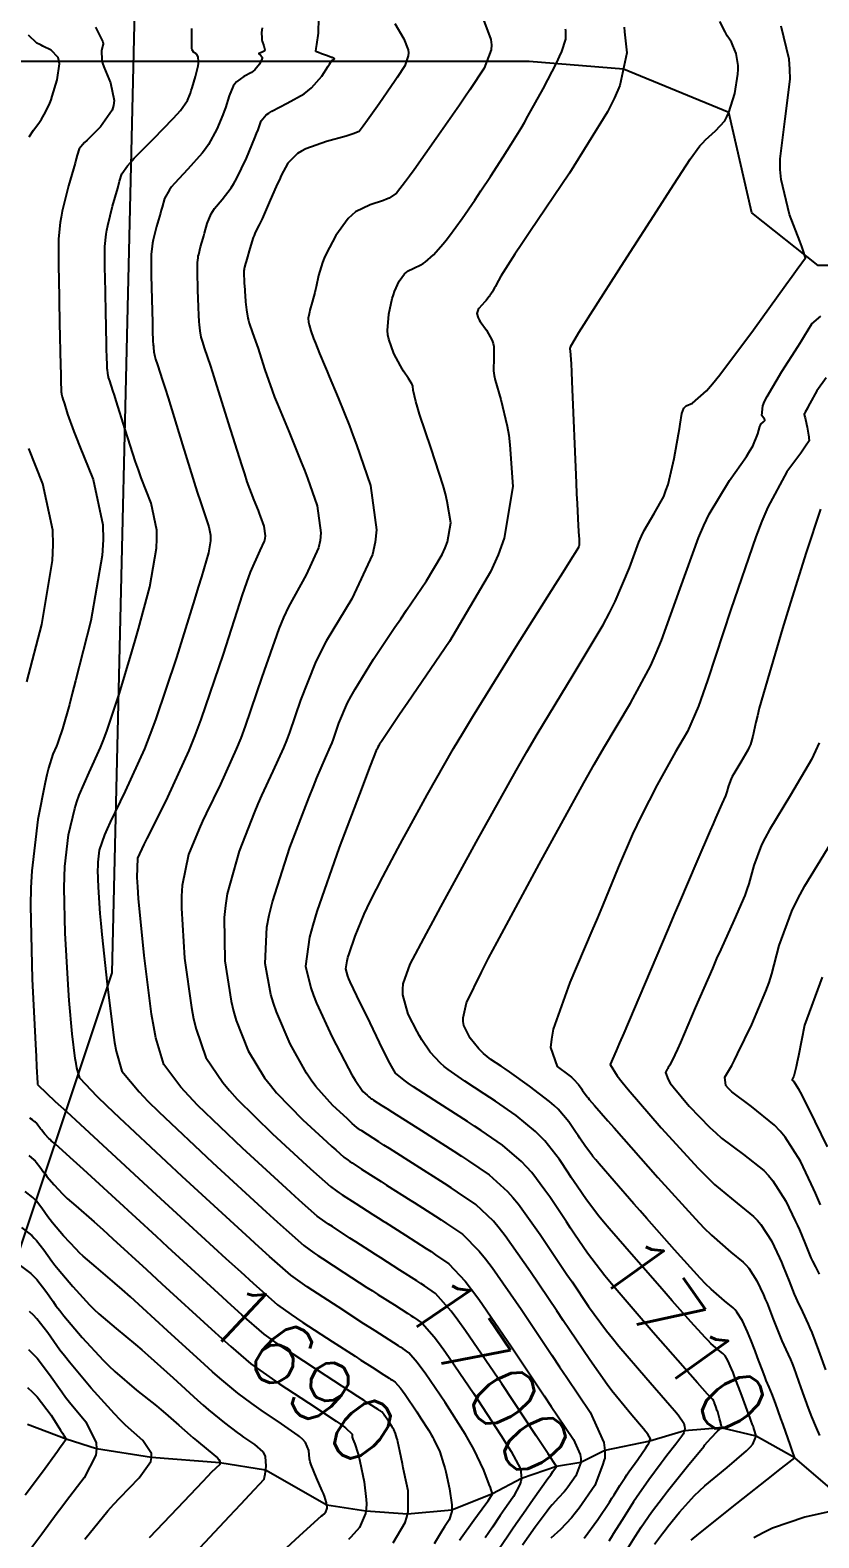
# Model space of a CAD drawing. Header units: metres. Extents: x 837117 to 838479, y 1189012 to 1191015.
# Drawn here: x 837739.7 to 837786.1, y 1189653.4 to 1189742.1 of the extents above; entities that cross this region are included whole.
import ezdxf

# ---------------------------------------------------------------- set-up
doc = ezdxf.new("R2010")
doc.units = ezdxf.units.M
doc.header["$LTSCALE"] = 0.3
for name, color, linetype in [('CORREDORVIA', 70, 'Continuous'), ('COTAS 10', 1, 'Continuous'), ('COTAS INT', 252, 'Continuous'), ('DRENAJE', 5, 'Continuous')]:
    doc.layers.add(name, color=color, linetype=linetype)
doc.styles.get("Standard").update_dxf_attribs({"font": 'simplex.shx'})

msp = doc.modelspace()

# ---------------------------------------------------------------- linework, layer by layer
at = {"layer": 'CORREDORVIA'}
msp.add_lwpolyline([(837910.676, 1191000.965), (838157.033, 1190996.193), (838237.174, 1190821.339), (838237.001, 1190602.875), (838240.031, 1190437.198), (838223.537, 1190366.272), (838212.196, 1190288.92), (838221.396, 1189997.878), (837954.545, 1189509.173), (837751.159, 1189231.384), (837593.191, 1189234.399), (837744.487, 1189686.609), (837750.277, 1189933.973), (837723.624, 1190051.525), (837726.092, 1190134.48), (837885.383, 1190229.429), (837983.184, 1190344.12), (837817.554, 1190502.187), (837798.033, 1190660.17), (837963.574, 1190795.982)], close=True, dxfattribs=at)
at = {"layer": 'COTAS 10'}
for points in [[(837761.114, 1189742.472), (837761.64, 1189741.588), (837761.895, 1189740.933), (837761.912, 1189740.759), (837761.907, 1189740.587), (837761.696, 1189739.993), (837761.245, 1189739.3), (837761.089, 1189739.066), (837760.919, 1189738.814), (837760.19, 1189737.755), (837759.513, 1189736.789), (837759.26, 1189736.437), (837759.023, 1189736.13), (837758.669, 1189735.98), (837758.479, 1189735.92), (837758.25, 1189735.851), (837757.09, 1189735.533), (837755.88, 1189735.111), (837755.618, 1189734.977), (837755.388, 1189734.835), (837754.822, 1189734.261), (837754.435, 1189733.527), (837754.318, 1189733.284), (837754.197, 1189733.025), (837753.722, 1189731.949), (837753.302, 1189730.978), (837753.215, 1189730.787), (837753.14, 1189730.628), (837752.977, 1189730.331), (837752.868, 1189730.116), (837752.828, 1189730.009), (837752.784, 1189729.881), (837752.589, 1189729.245), (837752.405, 1189728.606), (837752.368, 1189728.476), (837752.336, 1189728.366), (837752.27, 1189728.135), (837752.248, 1189728.046), (837752.243, 1189728.025), (837752.24, 1189728.006), (837752.234, 1189727.949), (837752.234, 1189727.875), (837752.235, 1189727.845), (837752.235, 1189727.811), (837752.238, 1189727.652), (837752.247, 1189727.411), (837752.251, 1189727.324), (837752.256, 1189727.229), (837752.279, 1189726.816), (837752.312, 1189726.349), (837752.322, 1189726.221), (837752.333, 1189726.093), (837752.378, 1189725.633), (837752.464, 1189725.146), (837752.501, 1189725.001), (837752.544, 1189724.852), (837752.743, 1189724.275), (837752.999, 1189723.574), (837753.076, 1189723.346), (837753.157, 1189723.104), (837753.474, 1189722.106), (837753.896, 1189720.876), (837754.042, 1189720.487), (837754.202, 1189720.077), (837754.887, 1189718.424), (837755.61, 1189716.672), (837755.793, 1189716.2), (837755.97, 1189715.734), (837756.546, 1189714.099), (837756.767, 1189712.505), (837756.719, 1189712.066), (837756.624, 1189711.627), (837755.887, 1189710.046), (837754.853, 1189708.163), (837754.571, 1189707.532), (837754.29, 1189706.855), (837753.29, 1189704.017), (837752.315, 1189701.137), (837752.05, 1189700.433), (837751.787, 1189699.771), (837750.855, 1189697.716), (837750.009, 1189695.993), (837749.8, 1189695.538), (837749.602, 1189695.094), (837748.981, 1189693.572), (837748.608, 1189691.751), (837748.567, 1189691.119), (837748.554, 1189690.431), (837748.731, 1189687.481), (837749.141, 1189684.568), (837749.274, 1189683.902), (837749.416, 1189683.298), (837750, 1189681.626), (837750.991, 1189680.162), (837751.389, 1189679.69), (837751.841, 1189679.188), (837753.923, 1189677.134), (837755.925, 1189675.294), (837756.327, 1189674.928), (837756.663, 1189674.623), (837757.326, 1189674.039), (837757.695, 1189673.776), (837757.845, 1189673.674), (837758.017, 1189673.559), (837758.811, 1189673.04), (837759.826, 1189672.387), (837760.137, 1189672.189), (837760.461, 1189671.983), (837760.537, 1189671.935), (837761.737, 1189671.175), (837762.957, 1189670.396), (837763.245, 1189670.208), (837763.513, 1189670.031), (837764.299, 1189669.494), (837765.256, 1189668.466), (837765.632, 1189667.981), (837766.054, 1189667.408), (837767.979, 1189664.612), (837769.898, 1189661.729), (837770.318, 1189661.1), (837770.689, 1189660.546), (837771.626, 1189659.156), (837772.025, 1189658.275), (837772.058, 1189658.041), (837772.056, 1189657.81), (837771.765, 1189657.013), (837771.298, 1189656.348), (837771.185, 1189656.2), (837771.079, 1189656.069), (837770.752, 1189655.727), (837770.37, 1189655.318), (837770.229, 1189655.144), (837770.072, 1189654.943), (837769.378, 1189653.999), (837768.634, 1189652.943)], [(837776.39, 1189652.991), (837776.86, 1189653.619), (837777.015, 1189653.819), (837777.18, 1189654.03), (837777.865, 1189654.885), (837778.754, 1189655.853), (837779.047, 1189656.135), (837779.361, 1189656.423), (837780.667, 1189657.516), (837781.807, 1189658.488), (837782.016, 1189658.701), (837782.179, 1189658.888), (837782.386, 1189659.359), (837782.304, 1189659.627), (837782.285, 1189659.687), (837782.268, 1189659.74), (837782.222, 1189659.881), (837782.193, 1189659.963), (837782.187, 1189659.98), (837782.181, 1189659.994), (837782.169, 1189660.025), (837782.066, 1189660.295), (837782.005, 1189660.461), (837781.928, 1189660.666), (837781.531, 1189661.734), (837781.107, 1189662.857), (837781.014, 1189663.097), (837780.931, 1189663.306), (837780.718, 1189663.802), (837780.543, 1189664.078), (837780.483, 1189664.148), (837780.419, 1189664.215), (837780.146, 1189664.433), (837779.715, 1189664.807), (837779.55, 1189664.972), (837779.366, 1189665.163), (837778.537, 1189666.077), (837777.439, 1189667.324), (837777.085, 1189667.727), (837776.709, 1189668.153), (837775.17, 1189669.9), (837773.721, 1189671.576), (837773.402, 1189671.958), (837773.119, 1189672.304), (837772.391, 1189673.261), (837771.845, 1189674.066), (837771.675, 1189674.318), (837771.498, 1189674.581), (837771.34, 1189674.818), (837770.794, 1189675.637), (837769.944, 1189676.723), (837769.675, 1189677.007), (837769.392, 1189677.282), (837768.246, 1189678.213), (837767.03, 1189679.059), (837766.702, 1189679.281), (837766.377, 1189679.498), (837765.236, 1189680.237), (837764.244, 1189680.927), (837764.013, 1189681.113), (837763.801, 1189681.297), (837763.197, 1189681.943), (837762.706, 1189682.672), (837762.566, 1189682.908), (837762.424, 1189683.16), (837761.899, 1189684.193), (837761.59, 1189685.331), (837761.584, 1189685.648), (837761.613, 1189685.967), (837762.008, 1189687.126), (837762.983, 1189688.936), (837763.377, 1189689.666), (837763.826, 1189690.494), (837765.899, 1189694.307), (837768.252, 1189698.53), (837768.877, 1189699.616), (837769.491, 1189700.665), (837771.616, 1189704.155), (837773.37, 1189707.099), (837773.751, 1189707.805), (837774.086, 1189708.464), (837774.916, 1189710.448), (837775.466, 1189711.958), (837775.623, 1189712.318), (837775.783, 1189712.652), (837776.382, 1189713.65), (837776.937, 1189714.653), (837777.069, 1189714.991), (837777.192, 1189715.354), (837777.56, 1189716.885), (837777.815, 1189718.324), (837777.867, 1189718.631), (837777.911, 1189718.897), (837778.004, 1189719.524), (837778.124, 1189719.839), (837778.186, 1189719.909), (837778.26, 1189719.972), (837778.629, 1189720.133), (837779.453, 1189720.864), (837779.814, 1189721.285), (837780.232, 1189721.801), (837782.221, 1189724.455), (837784.128, 1189727.097), (837784.493, 1189727.605), (837784.789, 1189728.016), (837785.272, 1189728.694), (837785.144, 1189729.113), (837785.055, 1189729.361), (837784.943, 1189729.666), (837784.343, 1189731.244), (837783.844, 1189733.294), (837783.796, 1189733.896), (837783.786, 1189734.513), (837784.074, 1189736.868), (837784.37, 1189739.198), (837784.364, 1189739.8), (837784.321, 1189740.383), (837783.852, 1189742.331)], [(837739.598, 1189735.809), (837739.854, 1189736.196), (837740.161, 1189736.624), (837740.239, 1189736.74), (837740.315, 1189736.854), (837740.565, 1189737.256), (837740.81, 1189737.788), (837740.883, 1189737.984), (837740.958, 1189738.201), (837741.245, 1189739.161), (837741.374, 1189740.098), (837741.348, 1189740.301), (837741.296, 1189740.479), (837740.887, 1189740.918), (837740.404, 1189741.149), (837740.305, 1189741.197), (837740.222, 1189741.237), (837740.047, 1189741.324), (837739.566, 1189741.796)], [(837739.469, 1189703.742), (837740.335, 1189707.121), (837740.977, 1189710.877), (837741.014, 1189711.8), (837740.991, 1189712.673), (837740.401, 1189715.401), (837739.571, 1189717.475)], [(837786.163, 1189672.966), (837785.873, 1189673.649), (837785.754, 1189673.911), (837785.617, 1189674.204), (837784.98, 1189675.525), (837784.082, 1189676.947), (837783.781, 1189677.304), (837783.457, 1189677.645), (837782.098, 1189678.743), (837780.939, 1189679.613), (837780.742, 1189679.81), (837780.599, 1189679.989), (837780.529, 1189680.475), (837780.942, 1189681.171), (837781.103, 1189681.482), (837781.285, 1189681.843), (837782.114, 1189683.575), (837782.948, 1189685.544), (837783.134, 1189686.056), (837783.3, 1189686.554), (837783.736, 1189688.229), (837784.472, 1189690.249), (837784.828, 1189690.963), (837785.249, 1189691.744), (837787.316, 1189695.124)], [(837761.012, 1189653.073), (837761.714, 1189654.262), (837761.827, 1189654.593), (837761.905, 1189654.924), (837761.889, 1189656.126), (837761.666, 1189657.219), (837761.612, 1189657.482), (837761.562, 1189657.728), (837761.411, 1189658.47), (837761.294, 1189659.014), (837761.266, 1189659.134), (837761.239, 1189659.241), (837761.156, 1189659.516), (837761.048, 1189659.742), (837761.006, 1189659.818), (837760.959, 1189659.9), (837760.741, 1189660.243), (837760.528, 1189660.556), (837760.483, 1189660.619), (837760.443, 1189660.671), (837760.351, 1189660.776), (837760.287, 1189660.82), (837760.265, 1189660.834), (837760.242, 1189660.85), (837760.142, 1189660.913), (837759.605, 1189661.26), (837759.305, 1189661.453), (837758.94, 1189661.689), (837757.078, 1189662.894), (837755.126, 1189664.171), (837754.705, 1189664.453), (837754.335, 1189664.703), (837753.428, 1189665.349), (837752.108, 1189666.499), (837751.477, 1189667.068), (837750.732, 1189667.745), (837747.755, 1189670.48), (837747.082, 1189671.096), (837743.495, 1189674.399), (837742.789, 1189675.045), (837742.207, 1189675.576), (837741.145, 1189676.528), (837740.898, 1189676.739), (837740.831, 1189676.803), (837740.763, 1189676.869), (837740.524, 1189677.128), (837740.316, 1189677.375), (837740.269, 1189677.434), (837740.227, 1189677.489), (837740.111, 1189677.653), (837740.009, 1189677.786), (837739.975, 1189677.821), (837739.939, 1189677.855), (837739.791, 1189677.971), (837739.64, 1189678.072)], [(837742.874, 1189653.294), (837744.233, 1189654.949), (837744.585, 1189655.352), (837744.926, 1189655.731), (837746.067, 1189656.9), (837746.751, 1189657.852), (837746.804, 1189658.094), (837746.798, 1189658.327), (837746.282, 1189659.093), (837745.269, 1189659.994), (837744.949, 1189660.312), (837744.612, 1189660.66), (837743.253, 1189662.167), (837741.964, 1189663.703), (837741.672, 1189664.069), (837741.408, 1189664.411), (837740.687, 1189665.431), (837740.055, 1189666.255), (837739.847, 1189666.471), (837739.624, 1189666.682)]]:
    msp.add_lwpolyline(points, dxfattribs=at)
at = {"layer": 'COTAS INT'}
for points in [[(837766.962, 1189652.302), (837767.758, 1189653.487), (837768.002, 1189653.842), (837768.257, 1189654.21), (837768.682, 1189654.814), (837769.262, 1189655.638), (837770.124, 1189656.851), (837770.288, 1189657.083), (837770.42, 1189657.269), (837770.629, 1189657.569), (837770.133, 1189658.316), (837769.821, 1189658.786), (837769.434, 1189659.369), (837767.405, 1189662.424), (837765.272, 1189665.551), (837764.82, 1189666.18), (837764.428, 1189666.706), (837763.509, 1189667.751), (837762.867, 1189668.189), (837762.649, 1189668.333), (837762.414, 1189668.487), (837761.418, 1189669.123), (837760.289, 1189669.838), (837759.971, 1189670.042), (837759.649, 1189670.248), (837758.827, 1189670.778), (837758.465, 1189671.01), (837757.439, 1189671.682), (837757.217, 1189671.83), (837757.023, 1189671.962), (837756.546, 1189672.301), (837755.69, 1189673.055), (837755.256, 1189673.449), (837754.737, 1189673.922), (837752.152, 1189676.299), (837749.53, 1189678.817), (837748.989, 1189679.38), (837748.527, 1189679.885), (837747.525, 1189681.223), (837747.052, 1189682.79), (837746.925, 1189683.439), (837746.799, 1189684.182), (837746.355, 1189687.641), (837746.035, 1189690.994), (837745.988, 1189691.669), (837745.958, 1189692.234), (837745.998, 1189693.363), (837746.364, 1189694.163), (837746.539, 1189694.522), (837746.747, 1189694.94), (837747.765, 1189696.945), (837749.012, 1189699.693), (837749.364, 1189700.58), (837749.718, 1189701.521), (837751.023, 1189705.374), (837752.159, 1189708.868), (837752.408, 1189709.582), (837752.628, 1189710.188), (837753.186, 1189711.462), (837753.447, 1189712.022), (837753.481, 1189712.178), (837753.498, 1189712.334), (837753.42, 1189712.9), (837753.215, 1189713.48), (837753.152, 1189713.645), (837753.087, 1189713.813), (837752.831, 1189714.434), (837752.434, 1189715.519), (837752.281, 1189715.978), (837752.109, 1189716.507), (837751.33, 1189718.989), (837750.568, 1189721.439), (837750.407, 1189721.947), (837750.267, 1189722.382), (837749.942, 1189723.336), (837749.787, 1189723.786), (837749.754, 1189723.902), (837749.725, 1189724.015), (837749.658, 1189724.395), (837749.622, 1189724.754), (837749.606, 1189724.954), (837749.581, 1189725.318), (837749.559, 1189725.791), (837749.553, 1189725.96), (837749.547, 1189726.146), (837749.526, 1189726.954), (837749.51, 1189727.735), (837749.507, 1189727.904), (837749.505, 1189728.052), (837749.504, 1189728.416), (837749.533, 1189728.696), (837749.551, 1189728.791), (837749.572, 1189728.894), (837749.683, 1189729.331), (837749.826, 1189729.84), (837749.868, 1189729.988), (837749.911, 1189730.139), (837750.075, 1189730.711), (837750.314, 1189731.288), (837750.405, 1189731.442), (837750.506, 1189731.594), (837750.958, 1189732.121), (837751.493, 1189732.807), (837751.646, 1189733.059), (837751.802, 1189733.337), (837752.382, 1189734.565), (837752.876, 1189735.754), (837752.978, 1189736.007), (837753.065, 1189736.228), (837753.251, 1189736.751), (837753.539, 1189737.099), (837753.69, 1189737.209), (837753.872, 1189737.325), (837754.786, 1189737.792), (837755.774, 1189738.342), (837756.003, 1189738.511), (837756.213, 1189738.687), (837756.809, 1189739.38), (837757.189, 1189739.975), (837757.263, 1189740.089), (837757.324, 1189740.181), (837757.427, 1189740.33), (837757.462, 1189740.344), (837757.473, 1189740.348), (837757.526, 1189740.37), (837757.568, 1189740.393), (837757.572, 1189740.399), (837757.573, 1189740.405), (837757.55, 1189740.424), (837757.463, 1189740.457), (837757.424, 1189740.471), (837757.378, 1189740.489), (837757.159, 1189740.571), (837756.918, 1189740.661), (837756.859, 1189740.684), (837756.804, 1189740.705), (837756.631, 1189740.772), (837756.512, 1189740.82), (837756.491, 1189740.83), (837756.474, 1189740.838), (837756.456, 1189740.851), (837756.49, 1189741.016), (837756.508, 1189741.119), (837756.528, 1189741.246), (837756.628, 1189741.915), (837756.643, 1189742.814)], [(837766.34, 1189742.706), (837766.769, 1189741.544), (837766.793, 1189741.232), (837766.775, 1189740.925), (837766.369, 1189739.852), (837765.525, 1189738.58), (837765.232, 1189738.148), (837764.914, 1189737.681), (837763.549, 1189735.704), (837762.258, 1189733.873), (837761.985, 1189733.497), (837761.749, 1189733.178), (837761.205, 1189732.502), (837760.784, 1189732.211), (837760.626, 1189732.135), (837760.45, 1189732.062), (837759.664, 1189731.811), (837758.805, 1189731.39), (837758.583, 1189731.208), (837758.368, 1189730.999), (837757.647, 1189730.006), (837757.079, 1189728.927), (837756.96, 1189728.664), (837756.857, 1189728.415), (837756.623, 1189727.642), (837756.489, 1189726.993), (837756.45, 1189726.823), (837756.41, 1189726.656), (837756.255, 1189726.086), (837756.121, 1189725.61), (837756.094, 1189725.502), (837756.071, 1189725.405), (837756.022, 1189725.142), (837756.032, 1189724.908), (837756.046, 1189724.829), (837756.065, 1189724.745), (837756.174, 1189724.389), (837756.337, 1189723.946), (837756.39, 1189723.807), (837756.447, 1189723.66), (837756.682, 1189723.069), (837757.009, 1189722.28), (837757.123, 1189722.008), (837757.248, 1189721.713), (837757.786, 1189720.454), (837758.444, 1189718.806), (837758.645, 1189718.265), (837758.854, 1189717.688), (837759.673, 1189715.298), (837760.036, 1189712.677), (837759.958, 1189711.953), (837759.801, 1189711.231), (837758.589, 1189708.631), (837757.078, 1189706.137), (837756.733, 1189705.482), (837756.42, 1189704.843), (837755.557, 1189702.66), (837754.911, 1189700.753), (837754.736, 1189700.287), (837754.561, 1189699.848), (837753.944, 1189698.488), (837753.271, 1189697.046), (837753.061, 1189696.555), (837752.841, 1189696.025), (837751.963, 1189693.781), (837751.257, 1189691.268), (837751.146, 1189690.569), (837751.072, 1189689.868), (837751.107, 1189687.321), (837751.483, 1189684.954), (837751.623, 1189684.365), (837751.78, 1189683.806), (837752.475, 1189682.028), (837753.454, 1189680.439), (837753.789, 1189679.999), (837754.152, 1189679.559), (837755.695, 1189677.97), (837757.113, 1189676.666), (837757.398, 1189676.406), (837757.636, 1189676.191), (837758.106, 1189675.777), (837758.367, 1189675.591), (837758.474, 1189675.518), (837758.595, 1189675.437), (837759.158, 1189675.069), (837760.003, 1189674.527), (837760.303, 1189674.336), (837760.632, 1189674.128), (837762.056, 1189673.228), (837762.258, 1189673.1), (837763.5, 1189672.305), (837763.842, 1189672.082), (837763.909, 1189672.039), (837764.158, 1189671.874), (837765.088, 1189671.238), (837766.084, 1189670.229), (837766.44, 1189669.786), (837766.832, 1189669.271), (837768.542, 1189666.817), (837770.346, 1189664.112), (837770.798, 1189663.439), (837771.229, 1189662.799), (837772.612, 1189660.759), (837773.415, 1189658.987), (837773.479, 1189658.516), (837773.475, 1189658.053), (837773.44, 1189657.955), (837773.329, 1189657.651), (837772.892, 1189656.451), (837771.953, 1189655.113), (837771.725, 1189654.816), (837771.511, 1189654.552), (837770.855, 1189653.866), (837770.3, 1189653.343)], [(837774.569, 1189652.34), (837775.252, 1189653.441), (837775.434, 1189653.721), (837775.612, 1189653.992), (837776.227, 1189654.881), (837776.922, 1189655.81), (837777.151, 1189656.105), (837777.395, 1189656.417), (837778.407, 1189657.679), (837779.307, 1189658.768), (837779.344, 1189658.813), (837779.541, 1189659.044), (837779.711, 1189659.238), (837780.097, 1189659.639), (837780.262, 1189659.782), (837780.292, 1189659.813), (837780.316, 1189659.841), (837780.344, 1189659.915), (837780.316, 1189660.019), (837780.303, 1189660.067), (837780.289, 1189660.122), (837780.22, 1189660.392), (837780.138, 1189660.697), (837780.115, 1189660.775), (837780.091, 1189660.85), (837780.006, 1189661.1), (837779.932, 1189661.296), (837779.916, 1189661.337), (837779.902, 1189661.373), (837779.866, 1189661.457), (837779.838, 1189661.502), (837779.828, 1189661.514), (837779.817, 1189661.525), (837779.773, 1189661.56), (837779.702, 1189661.621), (837779.676, 1189661.648), (837779.645, 1189661.679), (837779.51, 1189661.828), (837778.927, 1189662.491), (837776.323, 1189665.445), (837774.306, 1189667.778), (837773.862, 1189668.31), (837773.467, 1189668.792), (837772.454, 1189670.124), (837771.694, 1189671.245), (837771.458, 1189671.595), (837771.211, 1189671.962), (837770.231, 1189673.432), (837769.943, 1189673.82), (837769.166, 1189674.86), (837768.866, 1189675.201), (837768.565, 1189675.519), (837767.457, 1189676.469), (837766.199, 1189677.334), (837765.803, 1189677.597), (837765.385, 1189677.872), (837763.704, 1189678.949), (837762.208, 1189679.916), (837761.908, 1189680.12), (837761.657, 1189680.296), (837761.161, 1189680.705), (837760.91, 1189681.123), (837760.813, 1189681.306), (837760.705, 1189681.517), (837760.215, 1189682.522), (837759.667, 1189683.668), (837759.521, 1189683.969), (837759.378, 1189684.262), (837758.884, 1189685.258), (837758.494, 1189686.079), (837758.417, 1189686.26), (837758.354, 1189686.422), (837758.235, 1189686.842), (837758.301, 1189687.316), (837758.353, 1189687.512), (837758.421, 1189687.737), (837758.788, 1189688.782), (837759.318, 1189690.065), (837759.488, 1189690.44), (837759.668, 1189690.823), (837760.404, 1189692.274), (837761.291, 1189693.929), (837761.567, 1189694.441), (837761.856, 1189694.975), (837763.007, 1189697.098), (837764.565, 1189699.818), (837765.109, 1189700.729), (837765.703, 1189701.709), (837768.256, 1189705.82), (837770.568, 1189709.49), (837771.01, 1189710.193), (837771.366, 1189710.759), (837771.935, 1189711.672), (837771.943, 1189711.694), (837771.945, 1189711.699), (837771.948, 1189711.704), (837771.956, 1189711.719), (837771.965, 1189711.734), (837771.967, 1189711.739), (837771.968, 1189711.744), (837771.974, 1189711.767), (837771.979, 1189711.799), (837771.98, 1189711.811), (837771.982, 1189711.824), (837771.989, 1189711.88), (837771.984, 1189712.079), (837771.978, 1189712.182), (837771.97, 1189712.305), (837771.928, 1189712.924), (837771.856, 1189714.237), (837771.829, 1189714.799), (837771.8, 1189715.446), (837771.551, 1189721.421), (837771.526, 1189721.986), (837771.504, 1189722.444), (837771.453, 1189723.214), (837771.435, 1189723.297), (837771.434, 1189723.322), (837771.433, 1189723.348), (837771.443, 1189723.451), (837771.94, 1189724.288), (837772.247, 1189724.778), (837772.628, 1189725.379), (837774.612, 1189728.483), (837776.705, 1189731.736), (837777.154, 1189732.432), (837777.546, 1189733.039), (837778.489, 1189734.491), (837779.068, 1189735.277), (837779.23, 1189735.464), (837779.392, 1189735.638), (837779.987, 1189736.158), (837780.525, 1189736.759), (837780.652, 1189736.985), (837780.77, 1189737.236), (837781.116, 1189738.356), (837781.301, 1189739.502), (837781.317, 1189739.77), (837781.318, 1189740.016), (837781.195, 1189740.723), (837781.001, 1189741.195), (837780.957, 1189741.292), (837780.917, 1189741.375), (837780.808, 1189741.552), (837780.671, 1189741.762), (837780.614, 1189741.865), (837780.548, 1189741.987), (837780.237, 1189742.591)], [(837743.503, 1189742.272), (837743.658, 1189741.943), (837743.93, 1189741.409), (837743.948, 1189741.313), (837743.943, 1189741.26), (837743.932, 1189741.197), (837743.855, 1189740.875), (837743.869, 1189740.347), (837743.916, 1189740.154), (837743.981, 1189739.94), (837744.375, 1189738.996), (837744.6, 1189737.944), (837744.56, 1189737.661), (837744.474, 1189737.381), (837743.794, 1189736.403), (837743.01, 1189735.624), (837742.859, 1189735.47), (837742.736, 1189735.344), (837742.532, 1189735.109), (837742.428, 1189734.737), (837742.368, 1189734.524), (837742.295, 1189734.263), (837741.92, 1189732.921), (837741.545, 1189731.438), (837741.473, 1189731.088), (837741.414, 1189730.765), (837741.314, 1189729.815), (837741.318, 1189728.582), (837741.325, 1189728.08), (837741.334, 1189727.507), (837741.389, 1189724.859), (837741.447, 1189722.352), (837741.458, 1189721.869), (837741.468, 1189721.477), (837741.484, 1189720.824), (837741.488, 1189720.768), (837741.489, 1189720.752), (837741.491, 1189720.737), (837741.496, 1189720.681), (837741.507, 1189720.622), (837741.511, 1189720.605), (837741.516, 1189720.586), (837741.54, 1189720.517), (837741.607, 1189720.316), (837741.639, 1189720.216), (837741.676, 1189720.096), (837741.861, 1189719.5), (837742.228, 1189718.469), (837742.38, 1189718.075), (837742.555, 1189717.633), (837743.37, 1189715.645), (837743.932, 1189712.974), (837743.948, 1189712.101), (837743.902, 1189711.171), (837743.231, 1189707.333), (837742.324, 1189703.794), (837742.131, 1189703.054), (837741.962, 1189702.416), (837741.559, 1189700.976), (837741.326, 1189700.283), (837741.264, 1189700.117), (837741.203, 1189699.961), (837740.991, 1189699.491), (837740.73, 1189698.658), (837740.638, 1189698.274), (837740.537, 1189697.824), (837740.101, 1189695.641), (837739.751, 1189692.61), (837739.704, 1189691.623), (837739.679, 1189690.573), (837739.772, 1189686.251), (837739.963, 1189682.427), (837740, 1189681.692), (837740.03, 1189681.097), (837740.082, 1189680.117), (837740.089, 1189680.061), (837740.091, 1189680.049), (837740.093, 1189680.039), (837740.099, 1189680.016), (837741.136, 1189679.054), (837741.787, 1189678.452), (837742.597, 1189677.705), (837746.837, 1189673.792), (837748.999, 1189671.806), (837751.173, 1189669.806), (837752.044, 1189669.012), (837752.772, 1189668.352), (837754.208, 1189667.087), (837755.007, 1189666.518), (837755.333, 1189666.297), (837755.704, 1189666.049), (837757.425, 1189664.923), (837758.775, 1189664.051), (837759.117, 1189663.829), (837759.471, 1189663.6), (837759.776, 1189663.404), (837760.461, 1189662.966), (837760.785, 1189662.759), (837760.861, 1189662.709), (837760.932, 1189662.662), (837761.141, 1189662.52), (837761.439, 1189662.18), (837761.567, 1189662.009), (837761.714, 1189661.804), (837762.407, 1189660.788), (837762.634, 1189660.432), (837763.113, 1189659.675), (837763.267, 1189659.41), (837763.325, 1189659.308), (837763.405, 1189659.163), (837763.754, 1189658.428), (837763.986, 1189657.721), (837764.049, 1189657.491), (837764.112, 1189657.247), (837764.336, 1189656.246), (837764.467, 1189655.302), (837764.472, 1189655.093), (837764.462, 1189654.908), (837764.31, 1189654.431), (837764.028, 1189654.014), (837763.936, 1189653.867), (837763.838, 1189653.705), (837763.433, 1189653.006)], [(837764.925, 1189653.221), (837765.765, 1189654.409), (837766.465, 1189655.361), (837766.598, 1189655.546), (837766.705, 1189655.698), (837766.869, 1189655.961), (837766.784, 1189656.199), (837766.734, 1189656.333), (837766.672, 1189656.498), (837766.351, 1189657.341), (837765.761, 1189658.585), (837765.529, 1189659.002), (837765.267, 1189659.45), (837764.073, 1189661.333), (837762.9, 1189663.053), (837762.651, 1189663.399), (837762.436, 1189663.689), (837761.93, 1189664.263), (837761.577, 1189664.504), (837761.457, 1189664.584), (837761.328, 1189664.668), (837760.78, 1189665.018), (837759.947, 1189665.549), (837759.638, 1189665.747), (837759.295, 1189665.968), (837757.771, 1189666.952), (837756.282, 1189667.926), (837755.961, 1189668.141), (837755.679, 1189668.332), (837754.987, 1189668.825), (837753.745, 1189669.92), (837753.115, 1189670.491), (837752.361, 1189671.178), (837748.608, 1189674.628), (837744.908, 1189678.075), (837744.188, 1189678.762), (837743.6, 1189679.331), (837742.574, 1189680.418), (837742.406, 1189681.018), (837742.358, 1189681.28), (837742.309, 1189681.584), (837742.13, 1189683.029), (837741.954, 1189684.982), (837741.907, 1189685.605), (837741.863, 1189686.265), (837741.71, 1189688.949), (837741.653, 1189691.612), (837741.668, 1189692.259), (837741.697, 1189692.867), (837741.912, 1189694.735), (837742.283, 1189696.277), (837742.409, 1189696.68), (837742.545, 1189697.071), (837743.123, 1189698.397), (837743.79, 1189699.878), (837743.982, 1189700.368), (837744.178, 1189700.893), (837744.913, 1189703.076), (837745.646, 1189705.501), (837745.84, 1189706.179), (837746.031, 1189706.859), (837746.688, 1189709.336), (837747.085, 1189711.607), (837747.112, 1189712.158), (837747.103, 1189712.674), (837746.77, 1189714.255), (837746.191, 1189715.747), (837746.026, 1189716.207), (837745.86, 1189716.687), (837745.244, 1189718.592), (837744.724, 1189720.27), (837744.618, 1189720.609), (837744.528, 1189720.892), (837744.341, 1189721.456), (837744.273, 1189721.653), (837744.259, 1189721.704), (837744.246, 1189721.753), (837744.217, 1189721.919), (837744.201, 1189722.076), (837744.198, 1189722.119), (837744.194, 1189722.163), (837744.183, 1189722.322), (837744.165, 1189722.915), (837744.157, 1189723.233), (837744.147, 1189723.617), (837744.101, 1189725.557), (837744.06, 1189727.583), (837744.052, 1189728.021), (837744.047, 1189728.405), (837744.044, 1189729.349), (837744.12, 1189730.075), (837744.166, 1189730.323), (837744.221, 1189730.59), (837744.507, 1189731.724), (837744.805, 1189732.788), (837744.922, 1189733.204), (837745.046, 1189733.643), (837745.376, 1189734.103), (837745.559, 1189734.309), (837745.782, 1189734.549), (837746.921, 1189735.702), (837748.078, 1189736.882), (837748.313, 1189737.139), (837748.51, 1189737.367), (837748.913, 1189737.941), (837749.083, 1189738.39), (837749.133, 1189738.54), (837749.185, 1189738.7), (837749.383, 1189739.369), (837749.534, 1189739.995), (837749.556, 1189740.128), (837749.57, 1189740.244), (837749.546, 1189740.517), (837749.456, 1189740.653), (837749.428, 1189740.683), (837749.398, 1189740.71), (837749.279, 1189740.777), (837749.183, 1189740.932), (837749.169, 1189741.014), (837749.159, 1189741.113), (837749.168, 1189741.612), (837749.171, 1189742.184)], [(837753.298, 1189742.22), (837753.275, 1189741.942), (837753.282, 1189741.615), (837753.294, 1189741.529), (837753.31, 1189741.446), (837753.403, 1189741.162), (837753.455, 1189740.938), (837753.445, 1189740.892), (837753.424, 1189740.852), (837753.264, 1189740.767), (837753.115, 1189740.721), (837753.102, 1189740.706), (837753.102, 1189740.69), (837753.204, 1189740.625), (837753.307, 1189740.499), (837753.307, 1189740.444), (837753.296, 1189740.382), (837753.153, 1189740.087), (837752.877, 1189739.762), (837752.781, 1189739.68), (837752.677, 1189739.603), (837752.234, 1189739.353), (837751.798, 1189739.044), (837751.699, 1189738.928), (837751.61, 1189738.8), (837751.364, 1189738.228), (837751.142, 1189737.526), (837751.067, 1189737.315), (837750.987, 1189737.098), (837750.647, 1189736.253), (837750.156, 1189735.352), (837749.98, 1189735.099), (837749.786, 1189734.844), (837748.94, 1189733.912), (837748.144, 1189733.072), (837747.982, 1189732.876), (837747.845, 1189732.696), (837747.561, 1189732.177), (837747.417, 1189731.672), (837747.368, 1189731.5), (837747.316, 1189731.314), (837747.095, 1189730.528), (837746.897, 1189729.742), (837746.858, 1189729.557), (837746.827, 1189729.385), (837746.774, 1189728.882), (837746.776, 1189728.229), (837746.78, 1189727.962), (837746.785, 1189727.659), (837746.814, 1189726.256), (837746.847, 1189724.881), (837746.855, 1189724.597), (837746.862, 1189724.353), (837746.882, 1189723.82), (837746.9, 1189723.558), (837746.906, 1189723.487), (837746.912, 1189723.415), (837746.937, 1189723.157), (837746.986, 1189722.884), (837747.006, 1189722.803), (837747.03, 1189722.719), (837747.142, 1189722.396), (837747.45, 1189721.467), (837747.598, 1189721.001), (837747.772, 1189720.445), (837748.628, 1189717.683), (837749.492, 1189714.906), (837749.672, 1189714.339), (837749.826, 1189713.861), (837750.17, 1189712.865), (837750.273, 1189712.375), (837750.276, 1189712.214), (837750.268, 1189712.044), (837750.144, 1189711.339), (837749.737, 1189709.923), (837749.55, 1189709.304), (837749.33, 1189708.586), (837748.267, 1189705.175), (837747.03, 1189701.502), (837746.7, 1189700.619), (837746.377, 1189699.795), (837745.255, 1189697.302), (837744.36, 1189695.484), (837744.18, 1189695.085), (837744.028, 1189694.731), (837743.724, 1189693.828), (837743.643, 1189693.124), (837743.632, 1189692.895), (837743.626, 1189692.651), (837743.648, 1189691.648), (837743.762, 1189690.103), (837743.815, 1189689.519), (837743.877, 1189688.866), (837744.177, 1189685.942), (837744.53, 1189683.108), (837744.625, 1189682.512), (837744.719, 1189681.997), (837745.049, 1189680.821), (837746.063, 1189679.608), (837746.588, 1189679.071), (837747.219, 1189678.446), (837750.38, 1189675.463), (837753.549, 1189672.55), (837754.186, 1189671.97), (837754.717, 1189671.488), (837755.767, 1189670.563), (837756.351, 1189670.147), (837756.589, 1189669.986), (837756.861, 1189669.804), (837758.118, 1189668.981), (837759.472, 1189668.108), (837759.804, 1189667.895), (837759.85, 1189667.866), (837760.118, 1189667.694), (837761.099, 1189667.071), (837761.871, 1189666.577), (837762.053, 1189666.458), (837762.222, 1189666.347), (837762.72, 1189666.007), (837763.432, 1189665.197), (837763.736, 1189664.789), (837764.086, 1189664.302), (837765.739, 1189661.878), (837767.352, 1189659.406), (837767.677, 1189658.888), (837767.95, 1189658.441), (837768.499, 1189657.43), (837768.563, 1189656.851), (837768.53, 1189656.677), (837768.475, 1189656.497), (837768.093, 1189655.797), (837768.055, 1189655.742), (837767.584, 1189655.073), (837767.449, 1189654.877), (837767.317, 1189654.684), (837766.86, 1189654.002), (837766.429, 1189653.362)], [(837772.251, 1189653.342), (837773.055, 1189654.44), (837773.737, 1189655.472), (837773.887, 1189655.702), (837774.02, 1189655.908), (837774.361, 1189656.448), (837774.662, 1189656.916), (837774.771, 1189657.076), (837774.891, 1189657.249), (837775.414, 1189657.986), (837775.891, 1189658.671), (837775.982, 1189658.812), (837776.055, 1189658.931), (837776.167, 1189659.186), (837775.995, 1189659.471), (837775.888, 1189659.61), (837775.755, 1189659.775), (837775.06, 1189660.585), (837774.155, 1189661.681), (837773.889, 1189662.026), (837773.617, 1189662.389), (837772.581, 1189663.85), (837771.391, 1189665.603), (837771.023, 1189666.15), (837770.638, 1189666.724), (837769.105, 1189669.022), (837767.61, 1189671.134), (837767.249, 1189671.591), (837766.911, 1189671.993), (837765.878, 1189672.982), (837764.803, 1189673.716), (837764.438, 1189673.957), (837764.043, 1189674.214), (837762.374, 1189675.28), (837760.803, 1189676.272), (837760.47, 1189676.483), (837760.181, 1189676.667), (837759.504, 1189677.098), (837759.173, 1189677.315), (837759.102, 1189677.363), (837759.039, 1189677.405), (837758.885, 1189677.515), (837758.609, 1189677.758), (837758.469, 1189677.885), (837758.301, 1189678.038), (837757.467, 1189678.805), (837756.464, 1189679.93), (837756.19, 1189680.309), (837755.918, 1189680.716), (837754.95, 1189682.43), (837754.143, 1189684.314), (837753.973, 1189684.828), (837753.825, 1189685.34), (837753.483, 1189687.161), (837753.59, 1189689.305), (837753.726, 1189690.019), (837753.907, 1189690.786), (837754.945, 1189693.99), (837756.08, 1189696.956), (837756.322, 1189697.572), (837756.533, 1189698.099), (837757.034, 1189699.259), (837757.336, 1189699.926), (837757.421, 1189700.141), (837757.507, 1189700.369), (837757.824, 1189701.303), (837758.332, 1189702.501), (837758.539, 1189702.896), (837758.775, 1189703.318), (837759.868, 1189705.07), (837761.123, 1189706.953), (837761.462, 1189707.457), (837761.797, 1189707.954), (837762.976, 1189709.69), (837763.897, 1189711.238), (837764.069, 1189711.618), (837764.206, 1189711.975), (837764.4, 1189713.087), (837764.201, 1189714.352), (837764.089, 1189714.805), (837763.952, 1189715.303), (837763.252, 1189717.477), (837762.568, 1189719.501), (837762.44, 1189719.906), (837762.34, 1189720.242), (837762.201, 1189720.896), (837762.181, 1189721.131), (837762.155, 1189721.205), (837762.12, 1189721.282), (837761.921, 1189721.59), (837761.632, 1189722.016), (837761.541, 1189722.168), (837761.444, 1189722.334), (837761.055, 1189723.056), (837760.752, 1189723.91), (837760.711, 1189724.16), (837760.688, 1189724.415), (837760.757, 1189725.383), (837760.966, 1189726.291), (837761.031, 1189726.507), (837761.099, 1189726.709), (837761.37, 1189727.313), (837761.679, 1189727.74), (837761.772, 1189727.83), (837761.868, 1189727.909), (837762.237, 1189728.09), (837762.65, 1189728.272), (837762.773, 1189728.351), (837762.9, 1189728.443), (837763.388, 1189728.875), (837763.957, 1189729.515), (837764.136, 1189729.736), (837764.322, 1189729.978), (837765.071, 1189731.01), (837765.816, 1189732.093), (837766.001, 1189732.365), (837766.177, 1189732.626), (837766.734, 1189733.47), (837767.492, 1189734.642), (837767.967, 1189735.376), (837768.54, 1189736.317), (837768.735, 1189736.654), (837768.946, 1189737.024), (837769.841, 1189738.634), (837770.652, 1189740.195), (837770.81, 1189740.533), (837770.939, 1189740.831), (837771.167, 1189741.567), (837771.178, 1189741.973), (837771.171, 1189742.062), (837771.16, 1189742.141)], [(837774.602, 1189742.268), (837774.625, 1189741.989), (837774.767, 1189740.762), (837774.363, 1189738.825), (837774.042, 1189738.098), (837773.631, 1189737.289), (837771.393, 1189733.678), (837769.053, 1189730.223), (837768.578, 1189729.512), (837768.178, 1189728.907), (837767.36, 1189727.61), (837767.086, 1189727.111), (837767.029, 1189727.01), (837766.981, 1189726.925), (837766.88, 1189726.749), (837766.833, 1189726.676), (837766.757, 1189726.56), (837766.702, 1189726.476), (837766.685, 1189726.451), (837766.666, 1189726.424), (837766.593, 1189726.316), (837766.488, 1189726.183), (837766.45, 1189726.14), (837766.408, 1189726.094), (837766.226, 1189725.904), (837766.055, 1189725.702), (837766.021, 1189725.648), (837765.993, 1189725.595), (837765.938, 1189725.411), (837766.014, 1189725.152), (837766.068, 1189725.052), (837766.136, 1189724.94), (837766.5, 1189724.43), (837766.846, 1189723.824), (837766.902, 1189723.651), (837766.94, 1189723.475), (837766.936, 1189722.822), (837766.929, 1189722.036), (837766.965, 1189721.776), (837767.019, 1189721.499), (837767.353, 1189720.345), (837767.731, 1189718.789), (837767.813, 1189718.258), (837767.884, 1189717.683), (837768.059, 1189715.244), (837767.554, 1189712.187), (837767.197, 1189711.223), (837766.745, 1189710.207), (837764.331, 1189706.112), (837761.873, 1189702.515), (837761.395, 1189701.813), (837761.004, 1189701.239), (837760.32, 1189700.228), (837760.22, 1189700.067), (837760.197, 1189700.029), (837760.176, 1189699.994), (837760.116, 1189699.888), (837760.071, 1189699.807), (837760.06, 1189699.786), (837760.05, 1189699.767), (837760.016, 1189699.703), (837759.664, 1189698.791), (837759.454, 1189698.236), (837759.194, 1189697.55), (837757.846, 1189693.983), (837756.527, 1189690.223), (837756.284, 1189689.415), (837756.096, 1189688.709), (837755.859, 1189687.001), (837756.167, 1189685.726), (837756.322, 1189685.291), (837756.507, 1189684.822), (837757.425, 1189682.833), (837758.382, 1189680.994), (837758.59, 1189680.618), (837758.775, 1189680.301), (837759.238, 1189679.641), (837759.489, 1189679.41), (837759.54, 1189679.364), (837759.582, 1189679.326), (837759.665, 1189679.253), (837759.711, 1189679.22), (837759.73, 1189679.207), (837759.751, 1189679.193), (837759.851, 1189679.127), (837760.358, 1189678.806), (837760.636, 1189678.631), (837760.974, 1189678.417), (837762.693, 1189677.333), (837764.586, 1189676.124), (837765.034, 1189675.832), (837765.448, 1189675.558), (837766.667, 1189674.725), (837767.738, 1189673.756), (837768.058, 1189673.396), (837768.388, 1189672.997), (837769.668, 1189671.227), (837770.925, 1189669.343), (837771.24, 1189668.873), (837771.542, 1189668.424), (837772.517, 1189666.987), (837773.572, 1189665.557), (837773.924, 1189665.113), (837774.302, 1189664.648), (837775.884, 1189662.796), (837777.294, 1189661.177), (837777.564, 1189660.859), (837777.781, 1189660.597), (837778.127, 1189660.123), (837778.138, 1189660.008), (837778.143, 1189659.973), (837778.15, 1189659.936), (837778.181, 1189659.789), (837778.123, 1189659.554), (837778.072, 1189659.461), (837778.007, 1189659.356), (837777.648, 1189658.875), (837777.128, 1189658.211), (837776.962, 1189657.991), (837776.785, 1189657.755), (837776.065, 1189656.772), (837775.342, 1189655.746), (837775.163, 1189655.483), (837774.995, 1189655.23), (837774.465, 1189654.394), (837773.984, 1189653.614), (837773.847, 1189653.397), (837773.707, 1189653.178)], [(837778.553, 1189653.225), (837779.012, 1189653.608), (837781.237, 1189655.393), (837783.384, 1189657.085), (837783.794, 1189657.409), (837784.123, 1189657.669), (837784.645, 1189658.085), (837784.54, 1189658.388), (837784.392, 1189658.81), (837783.966, 1189660.032), (837783.837, 1189660.396), (837783.518, 1189661.294), (837783.423, 1189661.552), (837783.341, 1189661.772), (837783.148, 1189662.238), (837782.974, 1189662.632), (837782.904, 1189662.807), (837782.824, 1189663.01), (837782.457, 1189663.981), (837782.308, 1189664.372), (837782.06, 1189665.016), (837781.962, 1189665.26), (837781.868, 1189665.485), (837781.571, 1189666.146), (837781.248, 1189666.653), (837781.138, 1189666.782), (837781.02, 1189666.905), (837780.519, 1189667.307), (837779.727, 1189667.993), (837779.701, 1189668.02), (837779.424, 1189668.296), (837779.086, 1189668.648), (837777.564, 1189670.325), (837775.952, 1189672.158), (837775.556, 1189672.607), (837775.183, 1189673.032), (837774.017, 1189674.355), (837773.137, 1189675.373), (837772.943, 1189675.606), (837772.77, 1189675.816), (837772.759, 1189675.832), (837772.328, 1189676.398), (837771.996, 1189676.887), (837771.893, 1189677.04), (837771.785, 1189677.2), (837771.357, 1189677.842), (837770.722, 1189678.587), (837770.484, 1189678.812), (837770.219, 1189679.045), (837769.036, 1189679.956), (837767.861, 1189680.784), (837767.601, 1189680.964), (837767.37, 1189681.124), (837766.768, 1189681.524), (837766.327, 1189681.875), (837766.196, 1189682.003), (837766.061, 1189682.145), (837765.544, 1189682.771), (837765.18, 1189683.524), (837765.143, 1189683.747), (837765.133, 1189683.975), (837765.325, 1189684.851), (837766.207, 1189686.659), (837766.632, 1189687.475), (837767.135, 1189688.428), (837769.603, 1189693.01), (837772.239, 1189697.794), (837772.848, 1189698.875), (837773.405, 1189699.85), (837774.976, 1189702.49), (837776.172, 1189704.708), (837776.491, 1189705.418), (837776.806, 1189706.169), (837777.898, 1189709.224), (837778.988, 1189712.222), (837779.301, 1189712.936), (837779.619, 1189713.6), (837780.808, 1189715.581), (837781.807, 1189717.01), (837782.006, 1189717.327), (837782.171, 1189717.609), (837782.484, 1189718.342), (837782.588, 1189718.758), (837782.622, 1189718.84), (837782.657, 1189718.908), (837782.8, 1189719.035), (837782.882, 1189719.115), (837782.879, 1189719.153), (837782.864, 1189719.198), (837782.719, 1189719.422), (837782.765, 1189719.98), (837782.871, 1189720.237), (837783.018, 1189720.538), (837783.885, 1189721.995), (837784.843, 1189723.487), (837785.047, 1189723.81), (837785.225, 1189724.095), (837785.643, 1189724.798), (837786.185, 1189725.26)], [(837786.503, 1189721.637), (837785.949, 1189720.866), (837785.542, 1189720.125), (837785.46, 1189719.977), (837785.391, 1189719.853), (837785.252, 1189719.609), (837785.213, 1189719.537), (837785.207, 1189719.521), (837785.204, 1189719.507), (837785.21, 1189719.469), (837785.249, 1189719.339), (837785.265, 1189719.266), (837785.285, 1189719.178), (837785.376, 1189718.726), (837785.46, 1189718.265), (837785.474, 1189718.171), (837785.485, 1189718.091), (837785.493, 1189717.926), (837785.283, 1189717.602), (837785.157, 1189717.423), (837785, 1189717.205), (837784.188, 1189716.094), (837783.068, 1189714.023), (837782.718, 1189713.2), (837782.35, 1189712.268), (837780.879, 1189708.001), (837779.525, 1189703.874), (837779.232, 1189703.03), (837778.974, 1189702.317), (837778.337, 1189700.824), (837777.816, 1189699.95), (837777.632, 1189699.627), (837777.43, 1189699.27), (837776.558, 1189697.686), (837775.605, 1189695.836), (837775.354, 1189695.311), (837775.107, 1189694.78), (837774.261, 1189692.815), (837773.331, 1189690.561), (837773.031, 1189689.848), (837772.714, 1189689.095), (837771.417, 1189686.056), (837770.44, 1189683.295), (837770.324, 1189682.717), (837770.276, 1189682.221), (837770.661, 1189681.107), (837771.355, 1189680.589), (837771.502, 1189680.469), (837771.628, 1189680.359), (837771.92, 1189680.047), (837772.072, 1189679.82), (837772.11, 1189679.763), (837772.147, 1189679.708), (837772.265, 1189679.535), (837772.422, 1189679.328), (837772.483, 1189679.254), (837772.552, 1189679.171), (837772.864, 1189678.81), (837773.656, 1189677.91), (837774.027, 1189677.488), (837776.591, 1189674.574), (837778.806, 1189672.132), (837779.299, 1189671.62), (837779.739, 1189671.179), (837780.893, 1189670.18), (837781.621, 1189669.595), (837781.794, 1189669.416), (837781.953, 1189669.229), (837782.423, 1189668.491), (837782.805, 1189667.665), (837782.91, 1189667.422), (837783.014, 1189667.174), (837783.384, 1189666.227), (837783.72, 1189665.355), (837783.803, 1189665.153), (837783.881, 1189664.97), (837784.126, 1189664.45), (837784.393, 1189663.857), (837784.485, 1189663.627), (837784.585, 1189663.368), (837785.009, 1189662.192), (837785.435, 1189661.002), (837785.535, 1189660.734), (837785.628, 1189660.493), (837785.899, 1189659.843), (837786.108, 1189659.389)], [(837786.167, 1189713.892), (837785.316, 1189711.347), (837784.394, 1189708.409), (837784.156, 1189707.634), (837783.925, 1189706.875), (837783.153, 1189704.271), (837782.561, 1189702.181), (837782.445, 1189701.745), (837782.349, 1189701.372), (837782.172, 1189700.542), (837782.039, 1189700.05), (837781.971, 1189699.89), (837781.888, 1189699.719), (837781.475, 1189699.017), (837781.058, 1189698.336), (837780.973, 1189698.178), (837780.902, 1189698.034), (837780.753, 1189697.627), (837780.656, 1189697.269), (837780.616, 1189697.156), (837780.571, 1189697.036), (837780.364, 1189696.555), (837779.991, 1189695.72), (837779.841, 1189695.377), (837779.672, 1189694.986), (837778.893, 1189693.172), (837777.867, 1189690.767), (837777.541, 1189690.003), (837777.198, 1189689.197), (837775.81, 1189685.933), (837774.584, 1189683.056), (837774.343, 1189682.494), (837774.144, 1189682.033), (837773.784, 1189681.218), (837774.196, 1189680.554), (837774.485, 1189680.189), (837774.849, 1189679.745), (837776.793, 1189677.487), (837778.961, 1189675.122), (837779.467, 1189674.61), (837779.931, 1189674.16), (837781.266, 1189673.053), (837782.223, 1189672.285), (837782.449, 1189672.05), (837782.659, 1189671.805), (837783.275, 1189670.836), (837783.743, 1189669.845), (837783.858, 1189669.585), (837783.967, 1189669.332), (837784.31, 1189668.473), (837784.616, 1189667.699), (837784.702, 1189667.5), (837784.789, 1189667.307), (837785.105, 1189666.663), (837785.443, 1189665.949), (837785.543, 1189665.712), (837785.645, 1189665.457), (837786.038, 1189664.393), (837786.456, 1189663.258)], [(837786.077, 1189700.149), (837785.873, 1189699.671), (837785.627, 1189699.163), (837784.396, 1189697.071), (837783.153, 1189695.04), (837782.901, 1189694.57), (837782.687, 1189694.141), (837782.245, 1189692.928), (837781.954, 1189691.86), (837781.836, 1189691.523), (837781.703, 1189691.168), (837781.085, 1189689.734), (837780.294, 1189687.997), (837780.051, 1189687.45), (837779.798, 1189686.874), (837778.796, 1189684.558), (837777.917, 1189682.519), (837777.741, 1189682.118), (837777.594, 1189681.788), (837777.304, 1189681.187), (837777.204, 1189681.037), (837777.175, 1189680.992), (837777.147, 1189680.944), (837777.041, 1189680.757), (837777.189, 1189680.331), (837777.32, 1189680.132), (837777.49, 1189679.9), (837778.429, 1189678.769), (837779.648, 1189677.508), (837779.994, 1189677.192), (837780.344, 1189676.891), (837781.639, 1189675.926), (837782.824, 1189674.976), (837783.104, 1189674.684), (837783.364, 1189674.38), (837784.128, 1189673.18), (837784.68, 1189672.024), (837784.806, 1189671.748), (837784.92, 1189671.491), (837785.236, 1189670.72), (837785.512, 1189670.044), (837785.602, 1189669.846), (837785.696, 1189669.644), (837785.865, 1189669.311), (837786.084, 1189668.876)], [(837786.258, 1189686.356), (837785.227, 1189683.53), (837784.868, 1189681.725), (837784.794, 1189681.369), (837784.731, 1189681.075), (837784.596, 1189680.533), (837784.542, 1189680.42), (837784.52, 1189680.376), (837784.493, 1189680.33), (837784.497, 1189680.298), (837784.507, 1189680.287), (837784.519, 1189680.274), (837784.595, 1189680.217), (837784.845, 1189679.817), (837784.967, 1189679.589), (837785.113, 1189679.308), (837785.832, 1189677.87), (837786.554, 1189676.383)], [(837739.573, 1189675.858), (837739.876, 1189675.62), (837739.95, 1189675.551), (837740.018, 1189675.48), (837740.226, 1189675.209), (837740.463, 1189674.873), (837740.55, 1189674.761), (837740.646, 1189674.64), (837741.07, 1189674.135), (837741.558, 1189673.607), (837741.696, 1189673.472), (837741.834, 1189673.342), (837742.338, 1189672.912), (837743.426, 1189671.965), (837743.932, 1189671.51), (837744.526, 1189670.97), (837746.509, 1189669.152), (837747.411, 1189668.323), (837750.322, 1189665.656), (837750.932, 1189665.105), (837751.457, 1189664.634), (837752.649, 1189663.611), (837753.557, 1189662.957), (837753.904, 1189662.72), (837754.293, 1189662.458), (837756.041, 1189661.311), (837757.661, 1189660.233), (837757.969, 1189660.015), (837758.215, 1189659.832), (837758.594, 1189659.465), (837758.606, 1189659.292), (837758.621, 1189659.233), (837758.641, 1189659.168), (837758.754, 1189658.891), (837758.928, 1189658.36), (837758.987, 1189658.135), (837759.05, 1189657.877), (837759.315, 1189656.66), (837759.424, 1189655.628), (837759.45, 1189655.375), (837759.431, 1189655.073), (837759.388, 1189654.795), (837759.029, 1189653.985), (837758.521, 1189653.402), (837758.384, 1189653.267)], [(837754.746, 1189652.785), (837755.519, 1189653.499), (837756.798, 1189654.662), (837756.892, 1189654.731), (837756.919, 1189654.755), (837756.946, 1189654.782), (837757.046, 1189654.897), (837757.116, 1189655.056), (837757.125, 1189655.111), (837757.129, 1189655.17), (837757.102, 1189655.423), (837756.976, 1189655.821), (837756.917, 1189655.971), (837756.847, 1189656.139), (837756.508, 1189656.894), (837756.191, 1189657.669), (837756.136, 1189657.85), (837756.094, 1189658.017), (837756.06, 1189658.501), (837755.849, 1189658.981), (837755.848, 1189658.981), (837755.694, 1189659.146), (837755.499, 1189659.325), (837755.42, 1189659.384), (837754.451, 1189660.086), (837753.254, 1189660.879), (837752.965, 1189661.077), (837752.694, 1189661.266), (837751.869, 1189661.873), (837750.807, 1189662.77), (837750.386, 1189663.141), (837749.911, 1189663.567), (837747.741, 1189665.549), (837745.557, 1189667.542), (837745.074, 1189667.974), (837744.644, 1189668.354), (837743.531, 1189669.295), (837742.769, 1189669.945), (837742.561, 1189670.142), (837742.354, 1189670.346), (837741.615, 1189671.143), (837740.976, 1189671.906), (837740.831, 1189672.088), (837740.699, 1189672.258), (837740.341, 1189672.765), (837740.027, 1189673.173), (837739.924, 1189673.281), (837739.813, 1189673.386), (837739.354, 1189673.744)], [(837739.136, 1189671.631), (837739.75, 1189671.151), (837739.898, 1189671.011), (837740.037, 1189670.867), (837740.457, 1189670.32), (837740.936, 1189669.642), (837741.111, 1189669.415), (837741.305, 1189669.172), (837742.161, 1189668.151), (837743.149, 1189667.084), (837743.426, 1189666.811), (837743.704, 1189666.548), (837744.724, 1189665.679), (837745.863, 1189664.743), (837746.217, 1189664.438), (837746.589, 1189664.114), (837748.07, 1189662.775), (837749.501, 1189661.477), (837749.841, 1189661.178), (837750.156, 1189660.905), (837751.089, 1189660.135), (837751.831, 1189659.575), (837752.026, 1189659.434), (837752.216, 1189659.299), (837752.861, 1189658.862), (837753.338, 1189658.424), (837753.422, 1189658.288), (837753.484, 1189658.147), (837753.533, 1189657.584), (837753.461, 1189657.098), (837753.446, 1189657.005), (837753.434, 1189656.93), (837753.409, 1189656.807), (837752.559, 1189655.9), (837752.026, 1189655.329), (837751.364, 1189654.621), (837747.899, 1189650.911)], [(837738.918, 1189669.517), (837739.687, 1189668.916), (837739.873, 1189668.741), (837740.046, 1189668.561), (837740.572, 1189667.876), (837741.001, 1189667.269), (837741.172, 1189667.026), (837741.392, 1189666.742), (837741.635, 1189666.437), (837742.707, 1189665.159), (837743.944, 1189663.823), (837744.291, 1189663.481), (837744.64, 1189663.151), (837745.916, 1189662.062), (837747.082, 1189661.132), (837747.36, 1189660.903), (837747.62, 1189660.685), (837748.399, 1189660.002), (837749.065, 1189659.408), (837749.252, 1189659.248), (837749.442, 1189659.089), (837750.138, 1189658.53), (837750.672, 1189658.068), (837750.758, 1189657.97), (837750.819, 1189657.884), (837750.816, 1189657.686), (837750.329, 1189657.223), (837750.083, 1189656.971), (837749.789, 1189656.666), (837748.329, 1189655.116), (837746.663, 1189653.362)], [(837739.561, 1189664.447), (837739.821, 1189664.2), (837740.064, 1189663.948), (837740.803, 1189662.987), (837741.51, 1189661.95), (837741.734, 1189661.65), (837741.97, 1189661.343), (837742.923, 1189660.187), (837743.539, 1189658.955), (837743.562, 1189658.601), (837743.522, 1189658.24), (837742.843, 1189656.89), (837741.792, 1189655.537), (837741.517, 1189655.175), (837741.248, 1189654.818), (837740.334, 1189653.575), (837739.514, 1189652.488)], [(837739.494, 1189662.22), (837739.788, 1189661.942), (837740.063, 1189661.658), (837740.89, 1189660.587), (837741.45, 1189659.696), (837741.556, 1189659.525), (837741.642, 1189659.387), (837741.775, 1189659.165), (837741.561, 1189658.867), (837741.427, 1189658.68), (837741.261, 1189658.449), (837740.391, 1189657.242), (837739.368, 1189655.886)], [(837786.74, 1189654.926), (837785.24, 1189654.592), (837783.336, 1189653.94), (837782.789, 1189653.672), (837782.233, 1189653.367)]]:
    msp.add_lwpolyline(points, dxfattribs=at)
at = {"layer": 'DRENAJE'}
for p, q in [((837741.775, 1189659.165), (837739.495, 1189660.04)), ((837780.316, 1189659.841), (837778.152, 1189659.671)), ((837782.386, 1189659.359), (837780.316, 1189659.841)), ((837743.562, 1189658.601), (837741.775, 1189659.165)), ((837776.111, 1189659.059), (837773.479, 1189658.516)), ((837778.152, 1189659.671), (837776.111, 1189659.059)), ((837784.645, 1189658.085), (837782.386, 1189659.359)), ((837746.804, 1189658.094), (837743.562, 1189658.601)), ((837750.818, 1189657.785), (837746.804, 1189658.094)), ((837773.479, 1189658.516), (837772.056, 1189657.81)), ((837787.961, 1189655.237), (837784.645, 1189658.085)), ((837753.497, 1189657.341), (837750.818, 1189657.785)), ((837757.116, 1189655.296), (837753.497, 1189657.341)), ((837770.629, 1189657.569), (837768.563, 1189656.851)), ((837772.056, 1189657.81), (837770.629, 1189657.569)), ((837768.563, 1189656.851), (837766.869, 1189655.961)), ((837766.869, 1189655.961), (837764.467, 1189655.001)), ((837759.409, 1189654.934), (837757.116, 1189655.296)), ((837761.866, 1189654.758), (837759.409, 1189654.934)), ((837764.467, 1189655.001), (837761.866, 1189654.758))]:
    msp.add_line(p, q, dxfattribs=at)
for points in [[(837741.034, 1189740.24, 0), (837740.034, 1189740.24, 0), (837739.035, 1189740.24, 0)], [(837787.019, 1189728.244, 0), (837786.019, 1189728.244, 0), (837782.12, 1189731.331, 0), (837780.77, 1189737.236, 0), (837774.565, 1189739.793, 0), (837769.025, 1189740.24, 0), (837768.025, 1189740.24, 0), (837767.025, 1189740.24, 0), (837766.026, 1189740.24, 0), (837765.026, 1189740.24, 0), (837764.026, 1189740.24, 0), (837763.027, 1189740.24, 0), (837762.027, 1189740.24, 0), (837761.027, 1189740.24, 0), (837760.028, 1189740.24, 0), (837759.028, 1189740.24, 0), (837758.028, 1189740.24, 0), (837757.029, 1189740.24, 0), (837756.029, 1189740.24, 0), (837755.029, 1189740.24, 0), (837754.03, 1189740.24, 0), (837753.03, 1189740.24, 0), (837752.03, 1189740.24, 0), (837751.031, 1189740.24, 0), (837750.031, 1189740.24, 0), (837749.031, 1189740.24, 0), (837748.032, 1189740.24, 0), (837747.032, 1189740.24, 0), (837746.032, 1189740.24, 0), (837745.033, 1189740.24, 0), (837744.033, 1189740.24, 0), (837743.033, 1189740.24, 0), (837742.034, 1189740.24, 0), (837741.034, 1189740.24, 0)]]:
    msp.add_polyline3d(points, dxfattribs=at)

# ---------------------------------------------------------------- texts
at = {"layer": 'COTAS 10', "char_height": 3.8, "attachment_point": 7}
for s, insert, rotation in [('1710', (837772.804, 1189669.501), 305.54772), ('1700', (837761.396, 1189667.276), 304.09003), ('1690', (837749.598, 1189666.145), 316.83885)]:
    msp.add_mtext(s, dxfattribs=dict(at, insert=insert, rotation=rotation))

doc.saveas('drawing.dxf')
